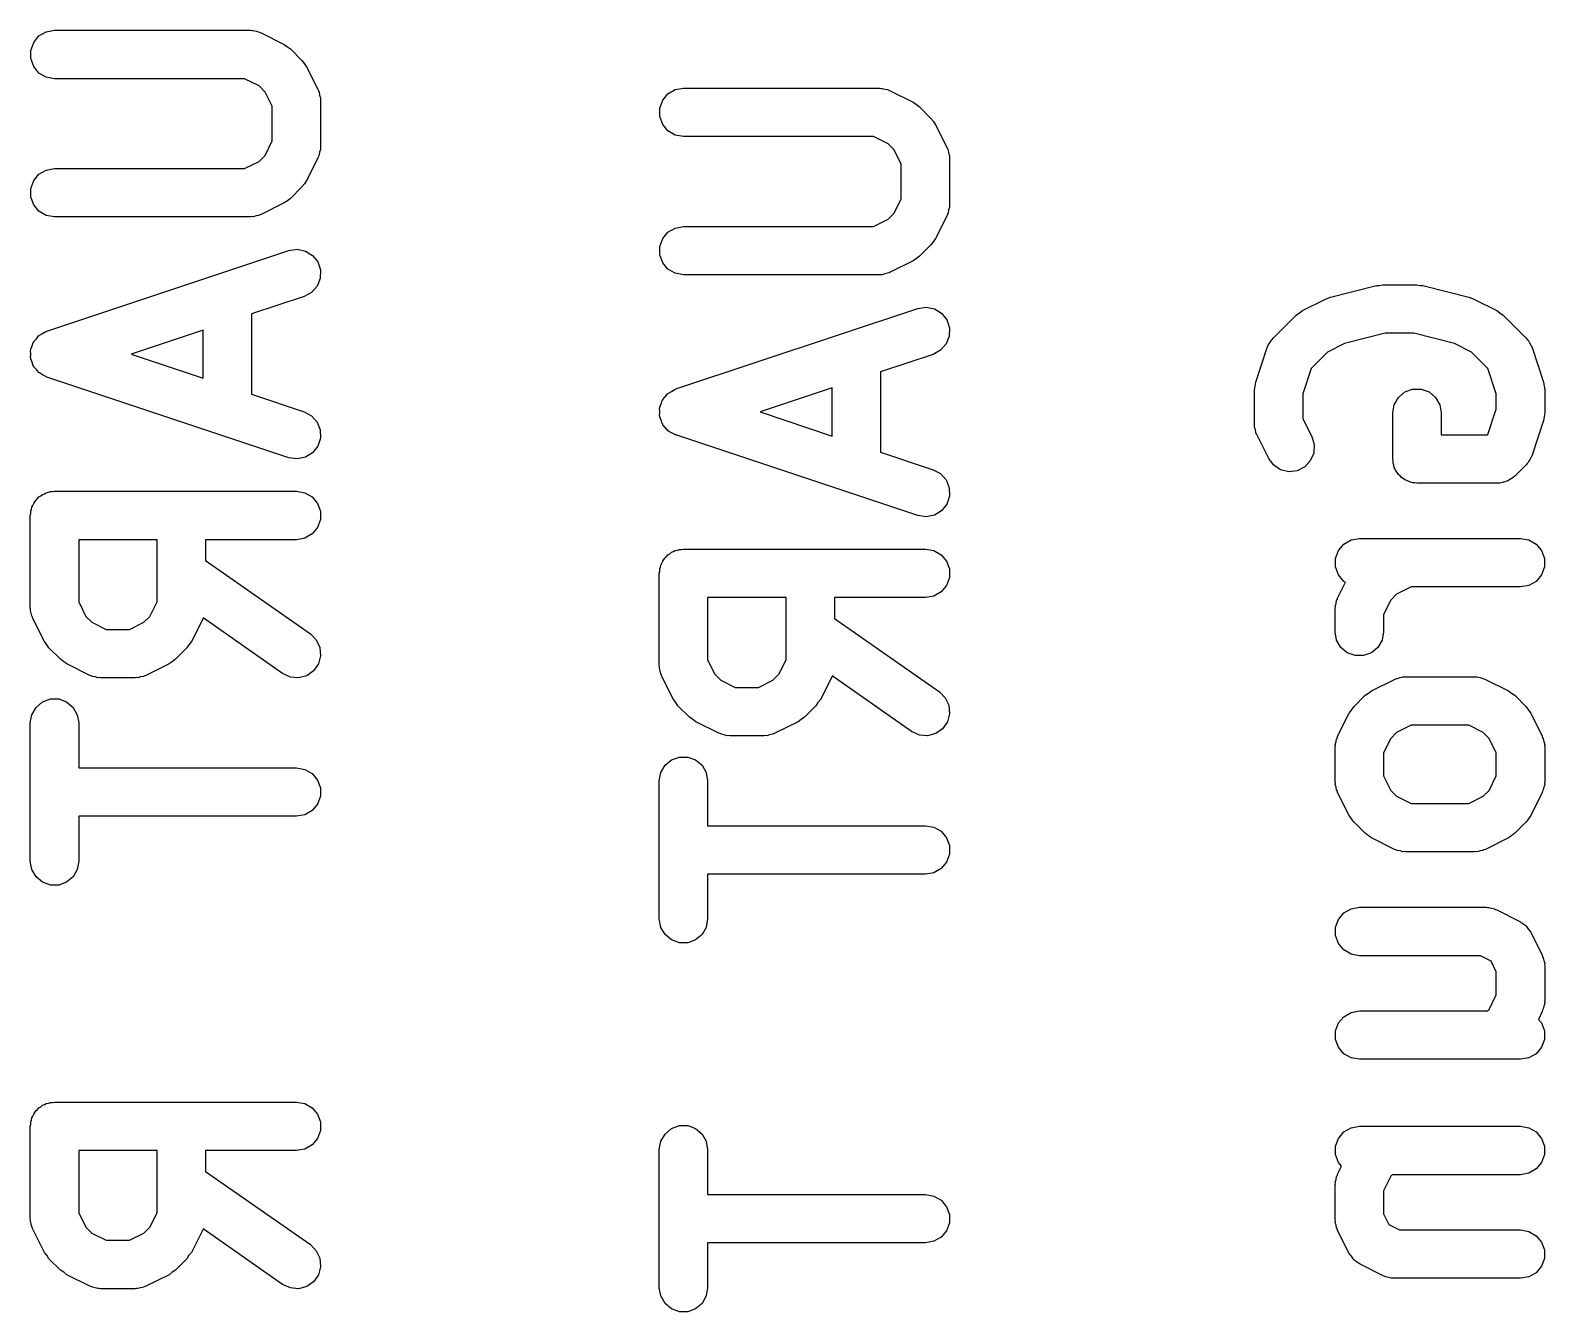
# Model space of a CAD drawing. Extents: x 91.3 to 189.8, y -113.5 to -60.4.
# Drawn here: x 123.32 to 129.58, y -108.83 to -103.54 of the extents above; entities that cross this region are included whole.
import ezdxf

# ---------------------------------------------------------------- set-up
doc = ezdxf.new("R2010")
doc.units = 0
doc.header["$MEASUREMENT"] = 0
doc.layers.add('BLACK', color=7, linetype='CONTINUOUS')

msp = doc.modelspace()

# ---------------------------------------------------------------- linework, layer by layer
at = {"layer": 'Black'}
for p, q in [((123.388, -103.545), (123.422, -103.539)), ((123.422, -103.539), (124.232, -103.539)), ((124.232, -103.539), (124.238, -103.54)), ((124.238, -103.54), (124.243, -103.54)), ((124.243, -103.54), (124.255, -103.543)), ((123.324, -103.622), (123.336, -103.589)), ((123.336, -103.589), (123.358, -103.562)), ((123.358, -103.562), (123.388, -103.545)), ((124.255, -103.543), (124.266, -103.545)), ((124.266, -103.545), (124.271, -103.548)), ((124.271, -103.548), (124.277, -103.55)), ((124.277, -103.55), (124.372, -103.597)), ((124.372, -103.597), (124.385, -103.607)), ((123.324, -103.656), (123.324, -103.622)), ((123.336, -103.689), (123.324, -103.656)), ((124.385, -103.607), (124.398, -103.616)), ((124.398, -103.616), (124.445, -103.664)), ((124.445, -103.664), (124.455, -103.677)), ((123.358, -103.716), (123.336, -103.689)), ((123.388, -103.733), (123.358, -103.716)), ((124.455, -103.677), (124.464, -103.69)), ((124.464, -103.69), (124.512, -103.785)), ((123.422, -103.739), (123.388, -103.733)), ((124.208, -103.739), (123.422, -103.739)), ((124.268, -103.769), (124.208, -103.739)), ((124.293, -103.794), (124.268, -103.769)), ((124.512, -103.785), (124.513, -103.79)), ((124.513, -103.79), (124.516, -103.795)), ((125.958, -103.801), (125.988, -103.784)), ((125.988, -103.784), (126.022, -103.778)), ((126.022, -103.778), (126.832, -103.778)), ((126.832, -103.778), (126.838, -103.779)), ((126.838, -103.779), (126.843, -103.779)), ((126.843, -103.779), (126.855, -103.782)), ((126.855, -103.782), (126.866, -103.784)), ((126.866, -103.784), (126.871, -103.787)), ((126.871, -103.787), (126.877, -103.789)), ((126.877, -103.789), (126.972, -103.836)), ((124.322, -103.853), (124.293, -103.794)), ((124.322, -103.996), (124.322, -103.853)), ((124.516, -103.795), (124.518, -103.807)), ((124.518, -103.807), (124.522, -103.818)), ((124.522, -103.818), (124.521, -103.824)), ((124.521, -103.824), (124.522, -103.83)), ((124.522, -103.83), (124.522, -104.02)), ((125.924, -103.861), (125.936, -103.828)), ((125.936, -103.828), (125.958, -103.801)), ((126.972, -103.836), (126.985, -103.846)), ((126.985, -103.846), (126.998, -103.855)), ((125.924, -103.895), (125.924, -103.861)), ((125.936, -103.928), (125.924, -103.895)), ((126.998, -103.855), (127.045, -103.903)), ((127.045, -103.903), (127.055, -103.916)), ((125.958, -103.955), (125.936, -103.928)), ((125.988, -103.972), (125.958, -103.955)), ((126.022, -103.978), (125.988, -103.972)), ((126.808, -103.978), (126.022, -103.978)), ((126.868, -104.008), (126.808, -103.978)), ((127.055, -103.916), (127.064, -103.929)), ((127.064, -103.929), (127.112, -104.024)), ((124.293, -104.056), (124.322, -103.996)), ((124.522, -104.031), (124.518, -104.043)), ((124.522, -104.02), (124.521, -104.026)), ((124.521, -104.026), (124.522, -104.031)), ((126.893, -104.033), (126.868, -104.008)), ((126.922, -104.092), (126.893, -104.033)), ((127.112, -104.024), (127.113, -104.029)), ((127.113, -104.029), (127.116, -104.034)), ((127.116, -104.034), (127.118, -104.046)), ((124.208, -104.11), (124.268, -104.081)), ((124.268, -104.081), (124.293, -104.056)), ((124.512, -104.065), (124.464, -104.16)), ((124.513, -104.059), (124.512, -104.065)), ((124.516, -104.054), (124.513, -104.059)), ((124.518, -104.043), (124.516, -104.054)), ((126.922, -104.235), (126.922, -104.092)), ((127.118, -104.046), (127.122, -104.057)), ((127.122, -104.057), (127.121, -104.063)), ((127.121, -104.063), (127.122, -104.069)), ((127.122, -104.069), (127.122, -104.259)), ((123.324, -104.193), (123.336, -104.16)), ((123.336, -104.16), (123.358, -104.134)), ((123.358, -104.134), (123.388, -104.117)), ((123.388, -104.117), (123.422, -104.11)), ((123.422, -104.11), (124.208, -104.11)), ((124.464, -104.16), (124.455, -104.173)), ((123.324, -104.228), (123.324, -104.193)), ((123.336, -104.26), (123.324, -104.228)), ((124.445, -104.186), (124.398, -104.234)), ((124.455, -104.173), (124.445, -104.186)), ((123.358, -104.287), (123.336, -104.26)), ((123.388, -104.304), (123.358, -104.287)), ((124.372, -104.252), (124.277, -104.3)), ((124.385, -104.243), (124.372, -104.252)), ((124.398, -104.234), (124.385, -104.243)), ((126.893, -104.295), (126.922, -104.235)), ((127.118, -104.282), (127.116, -104.293)), ((127.122, -104.27), (127.118, -104.282)), ((127.122, -104.259), (127.121, -104.265)), ((127.121, -104.265), (127.122, -104.27)), ((123.422, -104.31), (123.388, -104.304)), ((124.232, -104.31), (123.422, -104.31)), ((124.238, -104.309), (124.232, -104.31)), ((124.243, -104.31), (124.238, -104.309)), ((124.255, -104.306), (124.243, -104.31)), ((124.266, -104.304), (124.255, -104.306)), ((124.271, -104.302), (124.266, -104.304)), ((124.277, -104.3), (124.271, -104.302)), ((125.988, -104.356), (126.022, -104.35)), ((126.022, -104.35), (126.808, -104.35)), ((126.808, -104.35), (126.868, -104.32)), ((126.868, -104.32), (126.893, -104.295)), ((127.112, -104.304), (127.064, -104.399)), ((127.113, -104.298), (127.112, -104.304)), ((127.116, -104.293), (127.113, -104.298)), ((125.924, -104.432), (125.936, -104.4)), ((125.936, -104.4), (125.958, -104.373)), ((125.958, -104.373), (125.988, -104.356)), ((127.055, -104.412), (127.045, -104.425)), ((127.064, -104.399), (127.055, -104.412)), ((123.391, -104.782), (124.391, -104.449)), ((124.391, -104.449), (124.425, -104.444)), ((124.425, -104.444), (124.459, -104.451)), ((124.459, -104.451), (124.489, -104.469)), ((124.489, -104.469), (124.51, -104.496)), ((125.924, -104.467), (125.924, -104.432)), ((125.936, -104.5), (125.924, -104.467)), ((126.998, -104.473), (126.985, -104.482)), ((127.045, -104.425), (126.998, -104.473)), ((124.51, -104.496), (124.521, -104.529)), ((124.521, -104.529), (124.52, -104.564)), ((125.958, -104.526), (125.936, -104.5)), ((125.988, -104.543), (125.958, -104.526)), ((126.871, -104.541), (126.866, -104.543)), ((126.877, -104.539), (126.871, -104.541)), ((126.972, -104.491), (126.877, -104.539)), ((126.985, -104.482), (126.972, -104.491)), ((124.508, -104.596), (124.485, -104.622)), ((124.52, -104.564), (124.508, -104.596)), ((126.022, -104.55), (125.988, -104.543)), ((126.832, -104.55), (126.022, -104.55)), ((126.838, -104.549), (126.832, -104.55)), ((126.843, -104.549), (126.838, -104.549)), ((126.855, -104.546), (126.843, -104.549)), ((126.866, -104.543), (126.855, -104.546)), ((128.696, -104.642), (128.887, -104.594)), ((128.887, -104.594), (128.899, -104.594)), ((128.899, -104.594), (128.911, -104.591)), ((128.911, -104.591), (129.054, -104.591)), ((129.054, -104.591), (129.066, -104.594)), ((129.066, -104.594), (129.078, -104.594)), ((129.078, -104.594), (129.269, -104.642)), ((124.454, -104.639), (124.237, -104.711)), ((124.485, -104.622), (124.454, -104.639)), ((128.581, -104.697), (128.676, -104.65)), ((128.676, -104.65), (128.686, -104.646)), ((128.686, -104.646), (128.696, -104.642)), ((129.269, -104.642), (129.279, -104.646)), ((129.279, -104.646), (129.289, -104.65)), ((129.289, -104.65), (129.384, -104.697)), ((124.237, -104.711), (124.237, -105.043)), ((125.991, -105.021), (126.991, -104.688)), ((126.991, -104.688), (127.025, -104.683)), ((127.025, -104.683), (127.059, -104.69)), ((127.059, -104.69), (127.089, -104.708)), ((127.089, -104.708), (127.11, -104.735)), ((128.459, -104.811), (128.555, -104.716)), ((128.555, -104.716), (128.568, -104.707)), ((128.568, -104.707), (128.581, -104.697)), ((129.384, -104.697), (129.397, -104.707)), ((129.397, -104.707), (129.41, -104.716)), ((129.41, -104.716), (129.505, -104.811)), ((123.36, -104.799), (123.373, -104.792)), ((123.373, -104.792), (123.386, -104.784)), ((123.386, -104.784), (123.388, -104.784)), ((123.388, -104.784), (123.391, -104.782)), ((124.037, -104.778), (123.739, -104.877)), ((124.037, -104.976), (124.037, -104.778)), ((127.11, -104.735), (127.121, -104.768)), ((127.121, -104.768), (127.12, -104.803)), ((128.923, -104.791), (128.755, -104.833)), ((129.041, -104.791), (128.923, -104.791)), ((129.209, -104.833), (129.041, -104.791)), ((123.324, -104.857), (123.33, -104.843)), ((123.33, -104.843), (123.334, -104.83)), ((123.334, -104.83), (123.336, -104.827)), ((123.336, -104.827), (123.337, -104.825)), ((123.337, -104.825), (123.347, -104.814)), ((123.347, -104.814), (123.356, -104.802)), ((123.356, -104.802), (123.358, -104.801)), ((123.358, -104.801), (123.36, -104.799)), ((127.108, -104.835), (127.085, -104.861)), ((127.12, -104.803), (127.108, -104.835)), ((128.388, -104.993), (128.435, -104.85)), ((128.435, -104.85), (128.438, -104.845)), ((128.438, -104.845), (128.439, -104.84)), ((128.439, -104.84), (128.446, -104.83)), ((128.446, -104.83), (128.452, -104.82)), ((128.452, -104.82), (128.456, -104.816)), ((128.456, -104.816), (128.459, -104.811)), ((128.755, -104.833), (128.684, -104.869)), ((129.28, -104.869), (129.209, -104.833)), ((129.505, -104.811), (129.509, -104.816)), ((129.509, -104.816), (129.513, -104.82)), ((129.513, -104.82), (129.519, -104.83)), ((129.519, -104.83), (129.525, -104.84)), ((129.525, -104.84), (129.527, -104.845)), ((129.527, -104.845), (129.53, -104.85)), ((129.53, -104.85), (129.577, -104.993)), ((123.323, -104.862), (123.324, -104.86)), ((123.324, -104.877), (123.323, -104.862)), ((123.323, -104.892), (123.324, -104.877)), ((123.324, -104.894), (123.323, -104.892)), ((123.324, -104.86), (123.324, -104.857)), ((123.324, -104.897), (123.324, -104.894)), ((123.33, -104.911), (123.324, -104.897)), ((123.334, -104.925), (123.33, -104.911)), ((123.739, -104.877), (124.037, -104.976)), ((127.054, -104.878), (126.837, -104.95)), ((127.085, -104.861), (127.054, -104.878)), ((128.684, -104.869), (128.617, -104.936)), ((129.347, -104.936), (129.28, -104.869)), ((123.336, -104.927), (123.334, -104.925)), ((123.337, -104.929), (123.336, -104.927)), ((123.347, -104.94), (123.337, -104.929)), ((123.356, -104.952), (123.347, -104.94)), ((123.358, -104.953), (123.356, -104.952)), ((123.36, -104.955), (123.358, -104.953)), ((123.373, -104.962), (123.36, -104.955)), ((123.386, -104.97), (123.373, -104.962)), ((123.388, -104.971), (123.386, -104.97)), ((123.391, -104.972), (123.388, -104.971)), ((124.391, -105.305), (123.391, -104.972)), ((126.837, -104.95), (126.837, -105.282)), ((128.617, -104.936), (128.582, -105.041)), ((129.382, -105.041), (129.347, -104.936)), ((125.947, -105.053), (125.956, -105.041)), ((125.956, -105.041), (125.958, -105.04)), ((125.958, -105.04), (125.96, -105.038)), ((125.96, -105.038), (125.973, -105.031)), ((125.973, -105.031), (125.986, -105.023)), ((125.986, -105.023), (125.988, -105.023)), ((125.988, -105.023), (125.991, -105.021)), ((126.637, -105.017), (126.339, -105.116)), ((126.637, -105.216), (126.637, -105.017)), ((128.382, -105.025), (128.385, -105.009)), ((128.382, -105.168), (128.382, -105.025)), ((128.385, -105.009), (128.388, -104.993)), ((128.582, -105.041), (128.582, -105.144)), ((128.977, -105.056), (129.004, -105.033)), ((129.004, -105.033), (129.036, -105.022)), ((129.036, -105.022), (129.071, -105.022)), ((129.071, -105.022), (129.104, -105.033)), ((129.104, -105.033), (129.13, -105.056)), ((129.382, -105.104), (129.382, -105.041)), ((129.577, -104.993), (129.58, -105.009)), ((129.58, -105.009), (129.582, -105.025)), ((129.582, -105.025), (129.582, -105.12)), ((124.237, -105.043), (124.454, -105.116)), ((125.923, -105.102), (125.924, -105.099)), ((125.924, -105.116), (125.923, -105.102)), ((125.924, -105.096), (125.93, -105.082)), ((125.924, -105.099), (125.924, -105.096)), ((125.93, -105.082), (125.934, -105.069)), ((125.934, -105.069), (125.936, -105.066)), ((125.936, -105.066), (125.937, -105.064)), ((125.937, -105.064), (125.947, -105.053)), ((128.954, -105.12), (128.96, -105.086)), ((128.96, -105.086), (128.977, -105.056)), ((129.13, -105.056), (129.148, -105.086)), ((129.148, -105.086), (129.154, -105.12)), ((129.347, -105.209), (129.382, -105.104)), ((124.454, -105.116), (124.485, -105.132)), ((124.485, -105.132), (124.508, -105.158)), ((124.508, -105.158), (124.52, -105.19)), ((125.923, -105.131), (125.924, -105.116)), ((125.924, -105.133), (125.923, -105.131)), ((125.924, -105.136), (125.924, -105.133)), ((125.93, -105.15), (125.924, -105.136)), ((125.934, -105.164), (125.93, -105.15)), ((125.936, -105.166), (125.934, -105.164)), ((125.937, -105.169), (125.936, -105.166)), ((126.339, -105.116), (126.637, -105.216)), ((128.582, -105.144), (128.619, -105.218)), ((128.954, -105.31), (128.954, -105.12)), ((129.154, -105.12), (129.154, -105.21)), ((129.577, -105.152), (129.53, -105.294)), ((129.58, -105.136), (129.577, -105.152)), ((129.582, -105.12), (129.58, -105.136)), ((124.521, -105.225), (124.51, -105.258)), ((124.52, -105.19), (124.521, -105.225)), ((125.947, -105.18), (125.937, -105.169)), ((125.956, -105.191), (125.947, -105.18)), ((125.958, -105.192), (125.956, -105.191)), ((125.96, -105.195), (125.958, -105.192)), ((125.973, -105.202), (125.96, -105.195)), ((125.986, -105.209), (125.973, -105.202)), ((125.988, -105.21), (125.986, -105.209)), ((125.991, -105.211), (125.988, -105.21)), ((126.991, -105.544), (125.991, -105.211)), ((128.383, -105.173), (128.382, -105.168)), ((128.383, -105.179), (128.383, -105.173)), ((128.386, -105.19), (128.383, -105.179)), ((128.388, -105.202), (128.386, -105.19)), ((128.391, -105.207), (128.388, -105.202)), ((128.393, -105.212), (128.391, -105.207)), ((128.441, -105.308), (128.393, -105.212)), ((128.619, -105.218), (128.629, -105.251)), ((129.154, -105.21), (129.346, -105.21)), ((129.346, -105.21), (129.347, -105.209)), ((124.489, -105.285), (124.459, -105.303)), ((124.51, -105.258), (124.489, -105.285)), ((126.837, -105.282), (127.054, -105.355)), ((128.627, -105.286), (128.613, -105.318)), ((128.629, -105.251), (128.627, -105.286)), ((124.425, -105.31), (124.391, -105.305)), ((124.459, -105.303), (124.425, -105.31)), ((127.054, -105.355), (127.085, -105.371)), ((128.461, -105.335), (128.441, -105.308)), ((128.49, -105.355), (128.461, -105.335)), ((128.524, -105.363), (128.49, -105.355)), ((128.59, -105.343), (128.559, -105.359)), ((128.613, -105.318), (128.59, -105.343)), ((128.955, -105.319), (128.954, -105.31)), ((128.955, -105.328), (128.955, -105.319)), ((128.958, -105.336), (128.955, -105.328)), ((128.96, -105.345), (128.958, -105.336)), ((128.964, -105.352), (128.96, -105.345)), ((128.967, -105.36), (128.964, -105.352)), ((129.505, -105.334), (129.458, -105.381)), ((129.509, -105.329), (129.505, -105.334)), ((129.513, -105.325), (129.509, -105.329)), ((129.519, -105.315), (129.513, -105.325)), ((129.525, -105.305), (129.519, -105.315)), ((129.527, -105.3), (129.525, -105.305)), ((129.53, -105.294), (129.527, -105.3)), ((127.085, -105.371), (127.108, -105.397)), ((127.108, -105.397), (127.12, -105.429)), ((128.559, -105.359), (128.524, -105.363)), ((128.973, -105.367), (128.967, -105.36)), ((128.977, -105.375), (128.973, -105.367)), ((128.984, -105.38), (128.977, -105.375)), ((128.99, -105.387), (128.984, -105.38)), ((128.997, -105.391), (128.99, -105.387)), ((129.004, -105.397), (128.997, -105.391)), ((129.012, -105.4), (129.004, -105.397)), ((129.02, -105.404), (129.012, -105.4)), ((129.028, -105.406), (129.02, -105.404)), ((129.036, -105.409), (129.028, -105.406)), ((129.045, -105.409), (129.036, -105.409)), ((129.054, -105.41), (129.045, -105.409)), ((129.387, -105.41), (129.054, -105.41)), ((129.391, -105.41), (129.387, -105.41)), ((129.396, -105.41), (129.391, -105.41)), ((129.408, -105.407), (129.396, -105.41)), ((129.421, -105.404), (129.408, -105.407)), ((129.425, -105.402), (129.421, -105.404)), ((129.429, -105.401), (129.425, -105.402)), ((129.44, -105.394), (129.429, -105.401)), ((129.451, -105.387), (129.44, -105.394)), ((129.454, -105.384), (129.451, -105.387)), ((129.458, -105.381), (129.454, -105.384)), ((123.341, -105.487), (123.346, -105.48)), ((123.346, -105.48), (123.352, -105.474)), ((123.352, -105.474), (123.358, -105.467)), ((123.358, -105.467), (123.366, -105.463)), ((123.366, -105.463), (123.372, -105.457)), ((123.372, -105.457), (123.381, -105.454)), ((123.381, -105.454), (123.388, -105.45)), ((123.388, -105.45), (123.397, -105.448)), ((123.397, -105.448), (123.405, -105.445)), ((123.405, -105.445), (123.414, -105.445)), ((123.414, -105.445), (123.422, -105.444)), ((123.422, -105.444), (124.422, -105.444)), ((124.422, -105.444), (124.457, -105.45)), ((124.457, -105.45), (124.487, -105.467)), ((124.487, -105.467), (124.509, -105.494)), ((127.121, -105.464), (127.11, -105.497)), ((127.12, -105.429), (127.121, -105.464)), ((123.322, -105.544), (123.324, -105.535)), ((123.324, -105.526), (123.327, -105.518)), ((123.324, -105.535), (123.324, -105.526)), ((123.327, -105.518), (123.328, -105.51)), ((123.328, -105.51), (123.333, -105.502)), ((123.333, -105.502), (123.336, -105.494)), ((123.336, -105.494), (123.341, -105.487)), ((124.509, -105.494), (124.521, -105.526)), ((124.521, -105.526), (124.521, -105.561)), ((127.059, -105.543), (127.025, -105.549)), ((127.089, -105.524), (127.059, -105.543)), ((127.11, -105.497), (127.089, -105.524)), ((123.322, -105.925), (123.322, -105.544)), ((124.509, -105.594), (124.487, -105.62)), ((124.521, -105.561), (124.509, -105.594)), ((127.025, -105.549), (126.991, -105.544)), ((123.522, -105.644), (123.522, -105.901)), ((123.846, -105.644), (123.522, -105.644)), ((123.846, -105.901), (123.846, -105.644)), ((124.422, -105.644), (124.046, -105.644)), ((124.046, -105.644), (124.046, -105.73)), ((124.457, -105.638), (124.422, -105.644)), ((124.487, -105.62), (124.457, -105.638)), ((128.729, -105.689), (128.751, -105.662)), ((128.751, -105.662), (128.782, -105.645)), ((128.782, -105.645), (128.816, -105.639)), ((128.816, -105.639), (129.482, -105.639)), ((129.482, -105.639), (129.517, -105.645)), ((129.517, -105.645), (129.547, -105.662)), ((129.547, -105.662), (129.569, -105.689)), ((124.046, -105.73), (124.48, -106.033)), ((125.936, -105.733), (125.941, -105.726)), ((125.941, -105.726), (125.946, -105.719)), ((125.946, -105.719), (125.952, -105.713)), ((125.952, -105.713), (125.958, -105.706)), ((125.958, -105.706), (125.966, -105.702)), ((125.966, -105.702), (125.972, -105.696)), ((125.972, -105.696), (125.981, -105.693)), ((125.981, -105.693), (125.988, -105.689)), ((125.988, -105.689), (125.997, -105.687)), ((125.997, -105.687), (126.005, -105.684)), ((126.005, -105.684), (126.014, -105.684)), ((126.014, -105.684), (126.022, -105.683)), ((126.022, -105.683), (127.022, -105.683)), ((127.022, -105.683), (127.057, -105.689)), ((127.057, -105.689), (127.087, -105.706)), ((127.087, -105.706), (127.109, -105.733)), ((128.717, -105.722), (128.729, -105.689)), ((128.717, -105.756), (128.717, -105.722)), ((129.569, -105.689), (129.581, -105.722)), ((129.581, -105.722), (129.581, -105.756)), ((125.922, -105.783), (125.924, -105.774)), ((125.922, -106.164), (125.922, -105.783)), ((125.924, -105.765), (125.927, -105.757)), ((125.924, -105.774), (125.924, -105.765)), ((125.927, -105.757), (125.928, -105.749)), ((125.928, -105.749), (125.933, -105.741)), ((125.933, -105.741), (125.936, -105.733)), ((127.109, -105.733), (127.121, -105.765)), ((127.121, -105.765), (127.121, -105.8)), ((128.729, -105.789), (128.717, -105.756)), ((128.751, -105.816), (128.729, -105.789)), ((129.569, -105.789), (129.547, -105.816)), ((129.581, -105.756), (129.569, -105.789)), ((127.109, -105.833), (127.087, -105.859)), ((127.121, -105.8), (127.109, -105.833)), ((128.726, -105.885), (128.759, -105.82)), ((128.759, -105.82), (128.751, -105.816)), ((129.03, -105.839), (128.97, -105.869)), ((129.482, -105.839), (129.03, -105.839)), ((129.517, -105.833), (129.482, -105.839)), ((129.547, -105.816), (129.517, -105.833)), ((123.522, -105.901), (123.552, -105.961)), ((123.816, -105.961), (123.846, -105.901)), ((126.122, -105.883), (126.122, -106.14)), ((126.446, -105.883), (126.122, -105.883)), ((126.446, -106.14), (126.446, -105.883)), ((127.022, -105.883), (126.646, -105.883)), ((126.646, -105.883), (126.646, -105.969)), ((127.057, -105.877), (127.022, -105.883)), ((127.087, -105.859), (127.057, -105.877)), ((128.716, -105.918), (128.72, -105.907)), ((128.717, -105.924), (128.716, -105.918)), ((128.72, -105.907), (128.722, -105.895)), ((128.722, -105.895), (128.725, -105.89)), ((128.725, -105.89), (128.726, -105.885)), ((128.946, -105.894), (128.916, -105.953)), ((128.97, -105.869), (128.946, -105.894)), ((123.323, -105.93), (123.322, -105.925)), ((123.323, -105.936), (123.323, -105.93)), ((123.326, -105.947), (123.323, -105.936)), ((123.328, -105.959), (123.326, -105.947)), ((123.331, -105.964), (123.328, -105.959)), ((123.333, -105.969), (123.331, -105.964)), ((123.381, -106.065), (123.333, -105.969)), ((123.552, -105.961), (123.577, -105.985)), ((123.792, -105.985), (123.816, -105.961)), ((124.036, -105.969), (123.988, -106.065)), ((124.365, -106.197), (124.036, -105.967)), ((124.036, -105.967), (124.036, -105.969)), ((126.646, -105.969), (127.08, -106.272)), ((128.716, -105.93), (128.717, -105.924)), ((128.716, -106.025), (128.716, -105.93)), ((128.916, -105.953), (128.916, -106.025)), ((123.577, -105.985), (123.636, -106.015)), ((123.636, -106.015), (123.732, -106.015)), ((123.732, -106.015), (123.792, -105.985)), ((124.48, -106.033), (124.504, -106.058)), ((128.722, -106.059), (128.716, -106.025)), ((128.916, -106.025), (128.91, -106.059)), ((123.39, -106.078), (123.381, -106.065)), ((123.399, -106.091), (123.39, -106.078)), ((123.447, -106.138), (123.399, -106.091)), ((123.969, -106.091), (123.922, -106.138)), ((123.978, -106.078), (123.969, -106.091)), ((123.988, -106.065), (123.978, -106.078)), ((124.504, -106.058), (124.519, -106.089)), ((124.519, -106.089), (124.522, -106.124)), ((128.739, -106.089), (128.722, -106.059)), ((128.766, -106.111), (128.739, -106.089)), ((128.892, -106.089), (128.866, -106.111)), ((128.91, -106.059), (128.892, -106.089)), ((123.46, -106.148), (123.447, -106.138)), ((123.473, -106.157), (123.46, -106.148)), ((123.568, -106.205), (123.473, -106.157)), ((123.896, -106.157), (123.8, -106.205)), ((123.909, -106.148), (123.896, -106.157)), ((123.922, -106.138), (123.909, -106.148)), ((124.513, -106.157), (124.493, -106.186)), ((124.522, -106.124), (124.513, -106.157)), ((125.923, -106.169), (125.922, -106.164)), ((125.923, -106.175), (125.923, -106.169)), ((126.122, -106.14), (126.152, -106.2)), ((126.416, -106.2), (126.446, -106.14)), ((128.798, -106.123), (128.766, -106.111)), ((128.833, -106.123), (128.798, -106.123)), ((128.866, -106.111), (128.833, -106.123)), ((123.574, -106.206), (123.568, -106.205)), ((123.579, -106.209), (123.574, -106.206)), ((123.59, -106.211), (123.579, -106.209)), ((123.601, -106.215), (123.59, -106.211)), ((123.607, -106.214), (123.601, -106.215)), ((123.613, -106.215), (123.607, -106.214)), ((123.756, -106.215), (123.613, -106.215)), ((123.761, -106.214), (123.756, -106.215)), ((123.767, -106.215), (123.761, -106.214)), ((123.778, -106.211), (123.767, -106.215)), ((123.79, -106.209), (123.778, -106.211)), ((123.795, -106.206), (123.79, -106.209)), ((123.8, -106.205), (123.795, -106.206)), ((124.397, -106.212), (124.365, -106.197)), ((124.431, -106.215), (124.397, -106.212)), ((124.465, -106.206), (124.431, -106.215)), ((124.493, -106.186), (124.465, -106.206)), ((125.926, -106.186), (125.923, -106.175)), ((125.928, -106.198), (125.926, -106.186)), ((125.931, -106.203), (125.928, -106.198)), ((125.933, -106.209), (125.931, -106.203)), ((125.981, -106.304), (125.933, -106.209)), ((126.152, -106.2), (126.177, -106.224)), ((126.177, -106.224), (126.236, -106.254)), ((126.332, -106.254), (126.392, -106.224)), ((126.392, -106.224), (126.416, -106.2)), ((126.636, -106.209), (126.588, -106.304)), ((126.965, -106.436), (126.636, -106.206)), ((126.636, -106.206), (126.636, -106.209)), ((128.866, -106.269), (128.961, -106.221)), ((128.961, -106.221), (128.967, -106.219)), ((128.967, -106.219), (128.972, -106.217)), ((128.972, -106.217), (128.984, -106.214)), ((128.984, -106.214), (128.995, -106.211)), ((128.995, -106.211), (129.001, -106.211)), ((129.001, -106.211), (129.006, -106.21)), ((129.006, -106.21), (129.292, -106.21)), ((129.292, -106.21), (129.298, -106.211)), ((129.298, -106.211), (129.303, -106.211)), ((129.303, -106.211), (129.315, -106.214)), ((129.315, -106.214), (129.326, -106.217)), ((129.326, -106.217), (129.331, -106.219)), ((129.331, -106.219), (129.337, -106.221)), ((129.337, -106.221), (129.432, -106.269)), ((126.236, -106.254), (126.332, -106.254)), ((127.08, -106.272), (127.104, -106.297)), ((128.793, -106.335), (128.84, -106.287)), ((128.84, -106.287), (128.853, -106.278)), ((128.853, -106.278), (128.866, -106.269)), ((129.432, -106.269), (129.445, -106.278)), ((129.445, -106.278), (129.458, -106.287)), ((129.458, -106.287), (129.505, -106.335)), ((123.328, -106.367), (123.346, -106.337)), ((123.346, -106.337), (123.372, -106.314)), ((123.372, -106.314), (123.405, -106.302)), ((123.405, -106.302), (123.44, -106.302)), ((123.44, -106.302), (123.472, -106.314)), ((123.472, -106.314), (123.499, -106.337)), ((123.499, -106.337), (123.516, -106.367)), ((125.99, -106.317), (125.981, -106.304)), ((125.999, -106.33), (125.99, -106.317)), ((126.047, -106.377), (125.999, -106.33)), ((126.569, -106.33), (126.522, -106.377)), ((126.578, -106.317), (126.569, -106.33)), ((126.588, -106.304), (126.578, -106.317)), ((127.104, -106.297), (127.119, -106.328)), ((127.119, -106.328), (127.122, -106.363)), ((128.774, -106.361), (128.783, -106.348)), ((128.783, -106.348), (128.793, -106.335)), ((129.505, -106.335), (129.515, -106.348)), ((129.515, -106.348), (129.524, -106.361)), ((123.322, -106.401), (123.328, -106.367)), ((123.322, -106.972), (123.322, -106.401)), ((123.516, -106.367), (123.522, -106.401)), ((123.522, -106.401), (123.522, -106.587)), ((126.06, -106.387), (126.047, -106.377)), ((126.073, -106.396), (126.06, -106.387)), ((126.168, -106.444), (126.073, -106.396)), ((126.496, -106.396), (126.4, -106.444)), ((126.509, -106.387), (126.496, -106.396)), ((126.522, -106.377), (126.509, -106.387)), ((127.113, -106.397), (127.093, -106.425)), ((127.122, -106.363), (127.113, -106.397)), ((128.726, -106.456), (128.774, -106.361)), ((129.03, -106.41), (128.97, -106.44)), ((129.268, -106.41), (129.03, -106.41)), ((129.328, -106.44), (129.268, -106.41)), ((129.524, -106.361), (129.572, -106.456)), ((126.174, -106.445), (126.168, -106.444)), ((126.179, -106.448), (126.174, -106.445)), ((126.19, -106.45), (126.179, -106.448)), ((126.201, -106.454), (126.19, -106.45)), ((126.207, -106.453), (126.201, -106.454)), ((126.213, -106.454), (126.207, -106.453)), ((126.356, -106.454), (126.213, -106.454)), ((126.361, -106.453), (126.356, -106.454)), ((126.367, -106.454), (126.361, -106.453)), ((126.378, -106.45), (126.367, -106.454)), ((126.39, -106.448), (126.378, -106.45)), ((126.395, -106.445), (126.39, -106.448)), ((126.4, -106.444), (126.395, -106.445)), ((126.997, -106.451), (126.965, -106.436)), ((127.031, -106.454), (126.997, -106.451)), ((127.065, -106.445), (127.031, -106.454)), ((127.093, -106.425), (127.065, -106.445)), ((128.716, -106.49), (128.72, -106.478)), ((128.72, -106.478), (128.722, -106.467)), ((128.722, -106.467), (128.725, -106.462)), ((128.725, -106.462), (128.726, -106.456)), ((128.946, -106.465), (128.916, -106.525)), ((128.97, -106.44), (128.946, -106.465)), ((129.353, -106.465), (129.328, -106.44)), ((129.382, -106.525), (129.353, -106.465)), ((129.572, -106.456), (129.573, -106.462)), ((129.573, -106.462), (129.576, -106.467)), ((129.576, -106.467), (129.578, -106.478)), ((129.578, -106.478), (129.582, -106.49)), ((125.972, -106.553), (126.005, -106.542)), ((126.005, -106.542), (126.04, -106.542)), ((126.04, -106.542), (126.072, -106.553)), ((128.717, -106.495), (128.716, -106.49)), ((128.716, -106.501), (128.717, -106.495)), ((128.716, -106.644), (128.716, -106.501)), ((128.916, -106.525), (128.916, -106.62)), ((129.382, -106.62), (129.382, -106.525)), ((129.582, -106.49), (129.581, -106.495)), ((129.581, -106.495), (129.582, -106.501)), ((129.582, -106.501), (129.582, -106.644)), ((123.522, -106.587), (124.422, -106.587)), ((124.422, -106.587), (124.457, -106.593)), ((124.457, -106.593), (124.487, -106.61)), ((125.922, -106.64), (125.928, -106.606)), ((125.928, -106.606), (125.946, -106.576)), ((125.946, -106.576), (125.972, -106.553)), ((126.072, -106.553), (126.099, -106.576)), ((126.099, -106.576), (126.116, -106.606)), ((126.116, -106.606), (126.122, -106.64)), ((124.487, -106.61), (124.509, -106.637)), ((124.509, -106.637), (124.521, -106.669)), ((124.521, -106.669), (124.521, -106.704)), ((125.922, -107.211), (125.922, -106.64)), ((126.122, -106.64), (126.122, -106.826)), ((128.717, -106.649), (128.716, -106.644)), ((128.716, -106.655), (128.717, -106.649)), ((128.72, -106.666), (128.716, -106.655)), ((128.722, -106.678), (128.72, -106.666)), ((128.916, -106.62), (128.946, -106.68)), ((129.353, -106.68), (129.382, -106.62)), ((129.578, -106.666), (129.576, -106.678)), ((129.582, -106.655), (129.578, -106.666)), ((129.582, -106.644), (129.581, -106.649)), ((129.581, -106.649), (129.582, -106.655)), ((124.521, -106.704), (124.509, -106.737)), ((128.725, -106.683), (128.722, -106.678)), ((128.726, -106.689), (128.725, -106.683)), ((128.774, -106.784), (128.726, -106.689)), ((128.946, -106.68), (128.97, -106.704)), ((128.97, -106.704), (129.03, -106.734)), ((129.268, -106.734), (129.328, -106.704)), ((129.328, -106.704), (129.353, -106.68)), ((129.572, -106.689), (129.524, -106.784)), ((129.573, -106.683), (129.572, -106.689)), ((129.576, -106.678), (129.573, -106.683)), ((124.422, -106.787), (123.522, -106.787)), ((123.522, -106.787), (123.522, -106.972)), ((124.457, -106.781), (124.422, -106.787)), ((124.487, -106.763), (124.457, -106.781)), ((124.509, -106.737), (124.487, -106.763)), ((128.783, -106.797), (128.774, -106.784)), ((129.03, -106.734), (129.268, -106.734)), ((129.524, -106.784), (129.515, -106.797)), ((126.122, -106.826), (127.022, -106.826)), ((127.022, -106.826), (127.057, -106.832)), ((127.057, -106.832), (127.087, -106.849)), ((127.087, -106.849), (127.109, -106.876)), ((128.793, -106.81), (128.783, -106.797)), ((128.84, -106.857), (128.793, -106.81)), ((128.853, -106.867), (128.84, -106.857)), ((129.458, -106.857), (129.445, -106.867)), ((129.505, -106.81), (129.458, -106.857)), ((129.515, -106.797), (129.505, -106.81)), ((127.109, -106.876), (127.121, -106.908)), ((127.121, -106.908), (127.121, -106.943)), ((128.866, -106.876), (128.853, -106.867)), ((128.961, -106.924), (128.866, -106.876)), ((129.432, -106.876), (129.337, -106.924)), ((129.445, -106.867), (129.432, -106.876)), ((123.328, -107.007), (123.322, -106.972)), ((123.522, -106.972), (123.516, -107.007)), ((127.109, -106.976), (127.087, -107.002)), ((127.121, -106.943), (127.109, -106.976)), ((128.967, -106.925), (128.961, -106.924)), ((128.972, -106.928), (128.967, -106.925)), ((128.984, -106.93), (128.972, -106.928)), ((128.995, -106.934), (128.984, -106.93)), ((129.001, -106.933), (128.995, -106.934)), ((129.006, -106.934), (129.001, -106.933)), ((129.292, -106.934), (129.006, -106.934)), ((129.298, -106.933), (129.292, -106.934)), ((129.303, -106.934), (129.298, -106.933)), ((129.315, -106.93), (129.303, -106.934)), ((129.326, -106.928), (129.315, -106.93)), ((129.331, -106.925), (129.326, -106.928)), ((129.337, -106.924), (129.331, -106.925)), ((123.346, -107.037), (123.328, -107.007)), ((123.372, -107.059), (123.346, -107.037)), ((123.499, -107.037), (123.472, -107.059)), ((123.516, -107.007), (123.499, -107.037)), ((127.022, -107.026), (126.122, -107.026)), ((126.122, -107.026), (126.122, -107.211)), ((127.057, -107.02), (127.022, -107.026)), ((127.087, -107.002), (127.057, -107.02)), ((123.405, -107.071), (123.372, -107.059)), ((123.44, -107.071), (123.405, -107.071)), ((123.472, -107.059), (123.44, -107.071)), ((128.751, -107.186), (128.782, -107.169)), ((128.782, -107.169), (128.816, -107.163)), ((128.816, -107.163), (129.34, -107.163)), ((129.34, -107.163), (129.345, -107.164)), ((129.345, -107.164), (129.351, -107.164)), ((129.351, -107.164), (129.362, -107.167)), ((129.362, -107.167), (129.374, -107.169)), ((129.374, -107.169), (129.379, -107.172)), ((125.928, -107.246), (125.922, -107.211)), ((126.122, -107.211), (126.116, -107.246)), ((128.717, -107.245), (128.729, -107.213)), ((128.729, -107.213), (128.751, -107.186)), ((129.379, -107.172), (129.384, -107.173)), ((129.384, -107.173), (129.479, -107.221)), ((129.479, -107.221), (129.491, -107.23)), ((129.491, -107.23), (129.504, -107.238)), ((125.946, -107.276), (125.928, -107.246)), ((125.972, -107.298), (125.946, -107.276)), ((126.099, -107.276), (126.072, -107.298)), ((126.116, -107.246), (126.099, -107.276)), ((128.717, -107.28), (128.717, -107.245)), ((128.729, -107.313), (128.717, -107.28)), ((129.504, -107.238), (129.505, -107.24)), ((129.505, -107.24), (129.507, -107.242)), ((129.507, -107.242), (129.515, -107.254)), ((129.515, -107.254), (129.524, -107.266)), ((129.524, -107.266), (129.572, -107.361)), ((126.005, -107.31), (125.972, -107.298)), ((126.04, -107.31), (126.005, -107.31)), ((126.072, -107.298), (126.04, -107.31)), ((128.751, -107.339), (128.729, -107.313)), ((128.782, -107.357), (128.751, -107.339)), ((128.816, -107.363), (128.782, -107.357)), ((129.316, -107.363), (128.816, -107.363)), ((129.36, -107.385), (129.316, -107.363)), ((129.382, -107.429), (129.36, -107.385)), ((129.572, -107.361), (129.573, -107.367)), ((129.573, -107.367), (129.576, -107.372)), ((129.576, -107.372), (129.578, -107.383)), ((129.578, -107.383), (129.582, -107.394)), ((129.582, -107.394), (129.581, -107.4)), ((129.581, -107.4), (129.582, -107.406)), ((129.582, -107.406), (129.582, -107.549)), ((129.382, -107.525), (129.382, -107.429)), ((129.353, -107.585), (129.382, -107.525)), ((128.751, -107.615), (128.782, -107.597)), ((128.782, -107.597), (128.816, -107.591)), ((128.816, -107.591), (129.346, -107.591)), ((129.346, -107.591), (129.353, -107.585)), ((129.572, -107.593), (129.556, -107.626)), ((129.573, -107.588), (129.572, -107.593)), ((129.576, -107.583), (129.573, -107.588)), ((129.578, -107.571), (129.576, -107.583)), ((129.582, -107.56), (129.578, -107.571)), ((129.582, -107.549), (129.581, -107.554)), ((129.581, -107.554), (129.582, -107.56)), ((128.717, -107.674), (128.729, -107.641)), ((128.729, -107.641), (128.751, -107.615)), ((129.556, -107.626), (129.569, -107.641)), ((129.569, -107.641), (129.581, -107.674)), ((128.717, -107.709), (128.717, -107.674)), ((128.729, -107.741), (128.717, -107.709)), ((129.581, -107.709), (129.569, -107.741)), ((129.581, -107.674), (129.581, -107.709)), ((128.751, -107.768), (128.729, -107.741)), ((128.782, -107.785), (128.751, -107.768)), ((128.816, -107.791), (128.782, -107.785)), ((129.482, -107.791), (128.816, -107.791)), ((129.517, -107.785), (129.482, -107.791)), ((129.547, -107.768), (129.517, -107.785)), ((129.569, -107.741), (129.547, -107.768)), ((123.366, -107.987), (123.372, -107.981)), ((123.372, -107.981), (123.381, -107.978)), ((123.381, -107.978), (123.388, -107.974)), ((123.388, -107.974), (123.397, -107.972)), ((123.397, -107.972), (123.405, -107.969)), ((123.405, -107.969), (123.414, -107.969)), ((123.414, -107.969), (123.422, -107.968)), ((123.422, -107.968), (124.422, -107.968)), ((124.422, -107.968), (124.457, -107.974)), ((124.457, -107.974), (124.487, -107.991)), ((123.324, -108.05), (123.327, -108.042)), ((123.327, -108.042), (123.328, -108.033)), ((123.328, -108.033), (123.333, -108.026)), ((123.333, -108.026), (123.336, -108.018)), ((123.336, -108.018), (123.341, -108.011)), ((123.341, -108.011), (123.346, -108.003)), ((123.346, -108.003), (123.352, -107.998)), ((123.352, -107.998), (123.358, -107.991)), ((123.358, -107.991), (123.366, -107.987)), ((124.487, -107.991), (124.509, -108.018)), ((124.509, -108.018), (124.521, -108.05)), ((123.322, -108.068), (123.324, -108.059)), ((123.322, -108.449), (123.322, -108.068)), ((123.324, -108.059), (123.324, -108.05)), ((124.521, -108.085), (124.509, -108.118)), ((124.521, -108.05), (124.521, -108.085)), ((125.928, -108.13), (125.946, -108.1)), ((125.946, -108.1), (125.972, -108.077)), ((125.972, -108.077), (126.005, -108.065)), ((126.005, -108.065), (126.04, -108.065)), ((126.04, -108.065), (126.072, -108.077)), ((126.072, -108.077), (126.099, -108.1)), ((126.099, -108.1), (126.116, -108.13)), ((128.729, -108.118), (128.751, -108.091)), ((128.751, -108.091), (128.782, -108.074)), ((128.782, -108.074), (128.816, -108.068)), ((128.816, -108.068), (129.482, -108.068)), ((129.482, -108.068), (129.517, -108.074)), ((129.517, -108.074), (129.547, -108.091)), ((129.547, -108.091), (129.569, -108.118)), ((123.522, -108.168), (123.522, -108.425)), ((123.846, -108.168), (123.522, -108.168)), ((123.846, -108.425), (123.846, -108.168)), ((124.422, -108.168), (124.046, -108.168)), ((124.046, -108.168), (124.046, -108.254)), ((124.457, -108.162), (124.422, -108.168)), ((124.487, -108.144), (124.457, -108.162)), ((124.509, -108.118), (124.487, -108.144)), ((125.922, -108.164), (125.928, -108.13)), ((125.922, -108.735), (125.922, -108.164)), ((126.116, -108.13), (126.122, -108.164)), ((126.122, -108.164), (126.122, -108.35)), ((128.717, -108.15), (128.729, -108.118)), ((128.717, -108.185), (128.717, -108.15)), ((129.569, -108.118), (129.581, -108.15)), ((129.581, -108.15), (129.581, -108.185)), ((128.729, -108.218), (128.717, -108.185)), ((128.726, -108.266), (128.742, -108.233)), ((128.742, -108.233), (128.729, -108.218)), ((129.569, -108.218), (129.547, -108.244)), ((129.581, -108.185), (129.569, -108.218)), ((124.046, -108.254), (124.48, -108.557)), ((128.716, -108.299), (128.72, -108.288)), ((128.72, -108.288), (128.722, -108.276)), ((128.722, -108.276), (128.725, -108.271)), ((128.725, -108.271), (128.726, -108.266)), ((128.946, -108.274), (128.916, -108.334)), ((128.952, -108.268), (128.946, -108.274)), ((129.482, -108.268), (128.952, -108.268)), ((129.517, -108.262), (129.482, -108.268)), ((129.547, -108.244), (129.517, -108.262)), ((126.122, -108.35), (127.022, -108.35)), ((127.022, -108.35), (127.057, -108.356)), ((127.057, -108.356), (127.087, -108.373)), ((128.717, -108.305), (128.716, -108.299)), ((128.716, -108.31), (128.717, -108.305)), ((128.716, -108.453), (128.716, -108.31)), ((128.916, -108.334), (128.916, -108.43)), ((127.087, -108.373), (127.109, -108.4)), ((127.109, -108.4), (127.121, -108.432)), ((123.323, -108.454), (123.322, -108.449)), ((123.323, -108.46), (123.323, -108.454)), ((123.326, -108.471), (123.323, -108.46)), ((123.328, -108.483), (123.326, -108.471)), ((123.331, -108.488), (123.328, -108.483)), ((123.522, -108.425), (123.552, -108.485)), ((123.552, -108.485), (123.577, -108.509)), ((123.792, -108.509), (123.816, -108.485)), ((123.816, -108.485), (123.846, -108.425)), ((127.121, -108.467), (127.109, -108.5)), ((127.121, -108.432), (127.121, -108.467)), ((128.717, -108.459), (128.716, -108.453)), ((128.716, -108.465), (128.717, -108.459)), ((128.72, -108.476), (128.716, -108.465)), ((128.722, -108.488), (128.72, -108.476)), ((128.916, -108.43), (128.938, -108.474)), ((128.938, -108.474), (128.982, -108.496)), ((123.333, -108.493), (123.331, -108.488)), ((123.381, -108.589), (123.333, -108.493)), ((123.577, -108.509), (123.636, -108.539)), ((123.636, -108.539), (123.732, -108.539)), ((123.732, -108.539), (123.792, -108.509)), ((124.036, -108.493), (123.988, -108.589)), ((124.365, -108.721), (124.036, -108.491)), ((124.036, -108.491), (124.036, -108.493)), ((127.057, -108.543), (127.022, -108.55)), ((127.087, -108.526), (127.057, -108.543)), ((127.109, -108.5), (127.087, -108.526)), ((128.725, -108.493), (128.722, -108.488)), ((128.726, -108.498), (128.725, -108.493)), ((128.774, -108.593), (128.726, -108.498)), ((128.982, -108.496), (129.482, -108.496)), ((129.482, -108.496), (129.517, -108.502)), ((129.517, -108.502), (129.547, -108.52)), ((129.547, -108.52), (129.569, -108.546)), ((129.569, -108.546), (129.581, -108.579)), ((123.39, -108.601), (123.381, -108.589)), ((123.399, -108.615), (123.39, -108.601)), ((123.978, -108.601), (123.969, -108.615)), ((123.988, -108.589), (123.978, -108.601)), ((124.48, -108.557), (124.504, -108.582)), ((124.504, -108.582), (124.519, -108.613)), ((127.022, -108.55), (126.122, -108.55)), ((126.122, -108.55), (126.122, -108.735)), ((128.783, -108.605), (128.774, -108.593)), ((128.791, -108.617), (128.783, -108.605)), ((129.581, -108.579), (129.581, -108.614)), ((123.447, -108.662), (123.399, -108.615)), ((123.46, -108.671), (123.447, -108.662)), ((123.473, -108.681), (123.46, -108.671)), ((123.909, -108.671), (123.896, -108.681)), ((123.922, -108.662), (123.909, -108.671)), ((123.969, -108.615), (123.922, -108.662)), ((124.522, -108.648), (124.513, -108.681)), ((124.519, -108.613), (124.522, -108.648)), ((128.793, -108.619), (128.791, -108.617)), ((128.795, -108.621), (128.793, -108.619)), ((128.807, -108.629), (128.795, -108.621)), ((128.819, -108.638), (128.807, -108.629)), ((128.914, -108.686), (128.819, -108.638)), ((129.547, -108.673), (129.517, -108.69)), ((129.569, -108.646), (129.547, -108.673)), ((129.581, -108.614), (129.569, -108.646)), ((123.568, -108.728), (123.473, -108.681)), ((123.574, -108.73), (123.568, -108.728)), ((123.579, -108.733), (123.574, -108.73)), ((123.59, -108.735), (123.579, -108.733)), ((123.601, -108.738), (123.59, -108.735)), ((123.778, -108.735), (123.767, -108.738)), ((123.79, -108.733), (123.778, -108.735)), ((123.795, -108.73), (123.79, -108.733)), ((123.8, -108.728), (123.795, -108.73)), ((123.896, -108.681), (123.8, -108.728)), ((124.397, -108.736), (124.365, -108.721)), ((124.431, -108.739), (124.397, -108.736)), ((124.465, -108.73), (124.431, -108.739)), ((124.493, -108.71), (124.465, -108.73)), ((124.513, -108.681), (124.493, -108.71)), ((125.928, -108.769), (125.922, -108.735)), ((126.122, -108.735), (126.116, -108.769)), ((128.919, -108.687), (128.914, -108.686)), ((128.924, -108.69), (128.919, -108.687)), ((128.936, -108.692), (128.924, -108.69)), ((128.947, -108.696), (128.936, -108.692)), ((128.953, -108.695), (128.947, -108.696)), ((128.959, -108.696), (128.953, -108.695)), ((129.482, -108.696), (128.959, -108.696)), ((129.517, -108.69), (129.482, -108.696)), ((123.607, -108.738), (123.601, -108.738)), ((123.613, -108.739), (123.607, -108.738)), ((123.756, -108.739), (123.613, -108.739)), ((123.761, -108.738), (123.756, -108.739)), ((123.767, -108.738), (123.761, -108.738)), ((125.946, -108.8), (125.928, -108.769)), ((126.116, -108.769), (126.099, -108.8)), ((125.972, -108.822), (125.946, -108.8)), ((126.005, -108.834), (125.972, -108.822)), ((126.04, -108.834), (126.005, -108.834)), ((126.072, -108.822), (126.04, -108.834)), ((126.099, -108.8), (126.072, -108.822))]:
    msp.add_line(p, q, dxfattribs=at)

doc.saveas('drawing.dxf')
